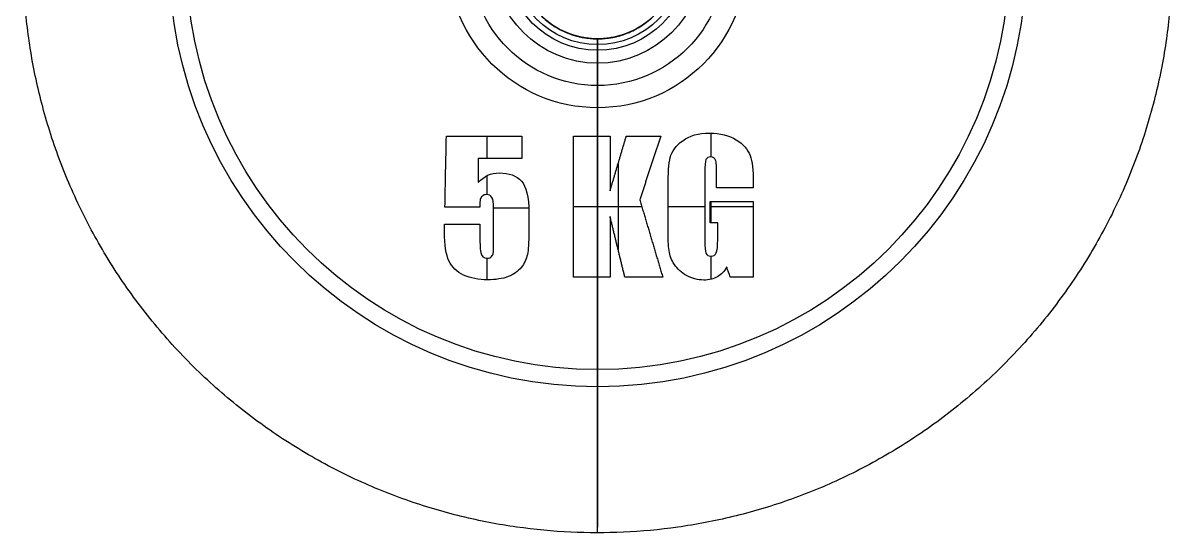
# Model space of a CAD drawing. Header units: millimetres. Extents: x 565 to 905, y -1671 to 168.
# Drawn here: x 635 to 835, y -1671 to -1582.2 of the extents above; entities that cross this region are included whole.
import ezdxf

# ---------------------------------------------------------------- set-up
doc = ezdxf.new("R2010")
doc.units = ezdxf.units.MM
doc.header["$MEASUREMENT"] = 0
doc.layers.add('V3', color=7, linetype='Continuous', true_color=0x000000)
doc.layers.add('V3 - steel', color=7, linetype='Continuous', true_color=0x191919)

msp = doc.modelspace()

# ---------------------------------------------------------------- linework, layer by layer
at = {"layer": 'V3'}
for points, weights, knots in [([(835, -1571), (835, -1671), (735, -1671), (635, -1671), (635, -1571), (635, -1516.23), (681.15, -1486.73)], [1, 0.707106781187, 1, 0.707106781187, 1, 0.815079550896, 0.863661076576], [0, 0, 0, 157.079633, 157.079633, 314.159265, 314.159265, 413.332733, 413.332733, 413.332733]), ([(835, -1571, -15), (835, -1671, -15), (735, -1671, -15), (635, -1671, -15), (635, -1571, -15), (635, -1516.23, -15), (681.15, -1486.73, -15)], [1, 0.707106781187, 1, 0.707106781187, 1, 0.815079550896, 0.863661076576], [0, 0, 0, 157.079633, 157.079633, 314.159265, 314.159265, 413.332733, 413.332733, 413.332733]), ([(835, -1571, -7.5), (835, -1671, -7.5), (735, -1671, -7.5), (635, -1671, -7.5), (635, -1571, -7.5), (635, -1516.23, -7.5), (681.15, -1486.73, -7.5)], [1, 0.707106781187, 1, 0.707106781187, 1, 0.815079550896, 0.863661076576], [0, 0, 0, 157.079633, 157.079633, 314.159265, 314.159265, 413.332733, 413.332733, 413.332733]), ([(749, -1571, 65), (749, -1585, 65), (735, -1585, 65), (721, -1585, 65), (721, -1571, 65), (721, -1557, 65), (735, -1557, 65), (749, -1557, 65), (749, -1571, 65)], [1, 0.707106781187, 1, 0.707106781187, 1, 0.707106781187, 1, 0.707106781187, 1], [0, 0, 0, 21.991149, 21.991149, 43.982297, 43.982297, 65.973446, 65.973446, 87.964594, 87.964594, 87.964594]), ([(749, -1571, -15), (749, -1585, -15), (735, -1585, -15), (721, -1585, -15), (721, -1571, -15), (721, -1557, -15), (735, -1557, -15), (749, -1557, -15), (749, -1571, -15)], [1, 0.707106781187, 1, 0.707106781187, 1, 0.707106781187, 1, 0.707106781187, 1], [0, 0, 0, 21.991149, 21.991149, 43.982297, 43.982297, 65.973446, 65.973446, 87.964594, 87.964594, 87.964594]), ([(743.46, -1582.16, -15), (739.71, -1585, -15), (735, -1585, -15), (730.29, -1585, -15), (726.54, -1582.16, -15)], [0.85756692044, 0.877797314323, 1, 0.877797314323, 0.85756692044], [12.815868, 12.815868, 12.815868, 21.991149, 21.991149, 31.166429, 31.166429, 31.166429]), ([(726.54, -1582.16), (730.29, -1585), (735, -1585), (739.71, -1585), (743.46, -1582.16)], [0.85756692044, 0.877797314323, 1, 0.877797314323, 0.85756692044], [-31.166429, -31.166429, -31.166429, -21.991149, -21.991149, -12.815868, -12.815868, -12.815868])]:
    msp.add_rational_spline(points, weights, degree=2, knots=knots, dxfattribs=at)
for points in [[(735, -1585), (735, -1585, -7.5), (735, -1585, -15)], [(735, -1671, -15), (735, -1628, -15), (735, -1585, -15)], [(735, -1671), (735, -1628), (735, -1585)], [(735, -1671), (735, -1671, -7.5), (735, -1671, -15)]]:
    msp.add_open_spline(points, degree=2, dxfattribs=at)
at = {"layer": 'V3 - steel'}
for p, q in [((735, -1587, 57), (735, -1585, 55)), ((735, -1585, 55), (735, -1585, 31)), ((735, -1585, 31), (735, -1587, 29)), ((735, -1587, 29), (735, -1585, 27)), ((735, -1585, 27), (735, -1585, 3)), ((735, -1585, 3), (735, -1587, 1)), ((735, -1587, 29), (735, -1589.25, 29)), ((735, -1589.25, 57), (735, -1587, 57)), ((735, -1587, 1), (735, -1589.25, 1)), ((735, -1589.25, 29), (735, -1587, 29)), ((708.68, -1601.93, 55.01), (708.68, -1601.93, 51)), ((708.68, -1601.93, 27.01), (708.68, -1601.93, 23)), ((715.26, -1601.93, 51), (715.26, -1601.93, 55.01)), ((715.26, -1601.93, 23), (715.26, -1601.93, 27.01)), ((715.7, -1601.93, 55.01), (715.7, -1605.86, 55.01)), ((715.7, -1601.93, 27.01), (715.7, -1605.86, 27.01)), ((721.83, -1601.93, 51), (721.83, -1601.93, 55.01)), ((721.83, -1601.93, 23), (721.83, -1601.93, 27.01)), ((730.78, -1601.93, 55.01), (730.78, -1601.93, 51)), ((730.78, -1601.93, 27.01), (730.78, -1601.93, 23)), ((733.97, -1601.93, 51), (733.97, -1601.93, 55.01)), ((733.97, -1601.93, 23), (733.97, -1601.93, 27.01)), ((737.17, -1601.93, 55.01), (737.17, -1601.93, 51)), ((737.17, -1601.93, 27.01), (737.17, -1601.93, 23)), ((740, -1601.93, 55.01), (740, -1601.93, 51)), ((740, -1601.93, 27.01), (740, -1601.93, 23)), ((743, -1601.93, 51), (743, -1601.93, 55.01)), ((743, -1601.93, 23), (743, -1601.93, 27.01)), ((745.99, -1601.93, 51), (745.99, -1601.93, 55.01)), ((745.99, -1601.93, 23), (745.99, -1601.93, 27.01)), ((754.47, -1601.41, 51), (754.47, -1601.41, 55.01)), ((754.47, -1601.41, 23), (754.47, -1601.41, 27.01)), ((754.69, -1601.41, 55.01), (754.69, -1605.57, 55.01)), ((754.69, -1601.41, 27.01), (754.69, -1605.57, 27.01)), ((721.83, -1603.89, 51), (721.83, -1603.89, 55.01)), ((721.83, -1603.89, 23), (721.83, -1603.89, 27.01)), ((749.82, -1602.74, 51), (749.82, -1602.74, 55.01)), ((749.82, -1602.74, 23), (749.82, -1602.74, 27.01)), ((759.13, -1602.56, 51), (759.13, -1602.56, 55.01)), ((759.13, -1602.56, 23), (759.13, -1602.56, 27.01)), ((714.23, -1605.86, 55.01), (714.23, -1605.86, 51)), ((714.23, -1605.86, 27.01), (714.23, -1605.86, 23)), ((718.03, -1605.86, 51), (718.03, -1605.86, 55.01)), ((718.03, -1605.86, 23), (718.03, -1605.86, 27.01)), ((721.83, -1605.86, 55.01), (721.83, -1605.86, 51)), ((721.83, -1605.86, 27.01), (721.83, -1605.86, 23)), ((747.65, -1605.66, 51), (747.65, -1605.66, 55.01)), ((747.65, -1605.66, 23), (747.65, -1605.66, 27.01)), ((753.87, -1606.02, 51), (753.87, -1606.02, 55.01)), ((753.87, -1606.02, 23), (753.87, -1606.02, 27.01)), ((754.67, -1605.57, 51), (754.67, -1605.57, 55.01)), ((754.67, -1605.57, 23), (754.67, -1605.57, 27.01)), ((755.53, -1606.1, 51), (755.53, -1606.1, 55.01)), ((755.53, -1606.1, 23), (755.53, -1606.1, 27.01)), ((761.54, -1605.3, 51), (761.54, -1605.3, 55.01)), ((761.54, -1605.3, 23), (761.54, -1605.3, 27.01)), ((708.55, -1608.12, 51), (708.55, -1608.12, 55.01)), ((708.55, -1608.12, 23), (708.55, -1608.12, 27.01)), ((714.23, -1607.94, 51), (714.23, -1607.94, 55.01)), ((714.23, -1607.94, 23), (714.23, -1607.94, 27.01)), ((737.17, -1606.7, 51), (737.17, -1606.7, 55.01)), ((737.17, -1606.7, 23), (737.17, -1606.7, 27.01)), ((738.56, -1606.77, 55.01), (738.56, -1621.65, 55.01)), ((738.56, -1606.77, 27.01), (738.56, -1621.65, 27.01)), ((738.58, -1606.7, 51), (738.58, -1606.7, 55.01)), ((738.58, -1606.7, 23), (738.58, -1606.7, 27.01)), ((744.17, -1607.47, 51), (744.17, -1607.47, 55.01)), ((744.17, -1607.47, 23), (744.17, -1607.47, 27.01)), ((714.23, -1610.03, 55.01), (714.23, -1610.03, 51)), ((714.23, -1610.03, 27.01), (714.23, -1610.03, 23)), ((715.7, -1608.84, 55.01), (715.7, -1612.12, 55.01)), ((715.7, -1608.84, 27.01), (715.7, -1612.12, 27.01)), ((717.9, -1608.34, 51), (717.9, -1608.34, 55.01)), ((717.9, -1608.34, 23), (717.9, -1608.34, 27.01)), ((721.73, -1609.76, 51), (721.73, -1609.76, 55.01)), ((721.73, -1609.76, 23), (721.73, -1609.76, 27.01)), ((753.65, -1608.36, 51), (753.65, -1608.36, 55.01)), ((753.65, -1608.36, 23), (753.65, -1608.36, 27.01)), ((755.72, -1608.74, 51), (755.72, -1608.74, 55.01)), ((755.72, -1608.74, 23), (755.72, -1608.74, 27.01)), ((762.1, -1609.91, 51), (762.1, -1609.91, 55.01)), ((762.1, -1609.91, 23), (762.1, -1609.91, 27.01)), ((715.66, -1612.12, 51), (715.66, -1612.12, 55.01)), ((715.66, -1612.12, 23), (715.66, -1612.12, 27.01)), ((737.17, -1611.47, 55.01), (737.17, -1611.47, 51)), ((737.17, -1611.47, 27.01), (737.17, -1611.47, 23)), ((747.27, -1610.77, 51), (747.27, -1610.77, 55.01)), ((747.27, -1610.77, 23), (747.27, -1610.77, 27.01)), ((755.72, -1610.97, 55.01), (755.72, -1610.97, 51)), ((755.72, -1610.97, 27.01), (755.72, -1610.97, 23)), ((758.91, -1610.97, 51), (758.91, -1610.97, 55.01)), ((758.91, -1610.97, 23), (758.91, -1610.97, 27.01)), ((762.1, -1610.97, 51), (762.1, -1610.97, 55.01)), ((762.1, -1610.97, 23), (762.1, -1610.97, 27.01)), ((714.57, -1612.93, 51), (714.57, -1612.93, 55.01)), ((714.57, -1612.93, 23), (714.57, -1612.93, 27.01)), ((714.94, -1612.38, 51), (714.94, -1612.38, 55.01)), ((714.94, -1612.38, 23), (714.94, -1612.38, 27.01)), ((716.61, -1612.62, 51), (716.61, -1612.62, 55.01)), ((716.61, -1612.62, 23), (716.61, -1612.62, 27.01)), ((730.78, -1614.21, 55.01), (742.69, -1614.21, 55.01)), ((730.78, -1614.21, 51), (730.78, -1614.21, 55.01)), ((730.78, -1614.21, 27.01), (742.69, -1614.21, 27.01)), ((730.78, -1614.21, 23), (730.78, -1614.21, 27.01)), ((742.34, -1613.01, 55.01), (742.34, -1613.01, 51)), ((742.34, -1613.01, 27.01), (742.34, -1613.01, 23)), ((747.27, -1614.21, 55.01), (753.65, -1614.21, 55.01)), ((747.27, -1614.21, 27.01), (753.65, -1614.21, 27.01)), ((754.62, -1613.3, 55.01), (754.62, -1613.3, 51)), ((754.62, -1613.3, 27.01), (754.62, -1613.3, 23)), ((754.62, -1614.21, 55.01), (762.1, -1614.21, 55.01)), ((754.62, -1614.21, 27.01), (762.1, -1614.21, 27.01)), ((754.69, -1613.3, 55.01), (754.69, -1617.03, 55.01)), ((754.69, -1613.3, 27.01), (754.69, -1617.03, 27.01)), ((758.36, -1613.3, 51), (758.36, -1613.3, 55.01)), ((758.36, -1613.3, 23), (758.36, -1613.3, 27.01)), ((762.1, -1613.3, 55.01), (762.1, -1613.3, 51)), ((762.1, -1613.3, 27.01), (762.1, -1613.3, 23)), ((708.42, -1614.3, 55.01), (708.42, -1614.3, 51)), ((708.42, -1614.3, 27.01), (708.42, -1614.3, 23)), ((711.46, -1614.3, 51), (711.46, -1614.3, 55.01)), ((711.46, -1614.3, 23), (711.46, -1614.3, 27.01)), ((714.49, -1614.3, 55.01), (714.49, -1614.3, 51)), ((714.49, -1614.3, 27.01), (714.49, -1614.3, 23)), ((716.9, -1614.44, 55.01), (723.02, -1614.44, 55.01)), ((716.9, -1614.44, 27.01), (723.02, -1614.44, 27.01)), ((716.9, -1614.5, 51), (716.9, -1614.5, 55.01)), ((716.9, -1614.5, 23), (716.9, -1614.5, 27.01)), ((723.03, -1615.21, 51), (723.03, -1615.21, 55.01)), ((723.03, -1615.21, 23), (723.03, -1615.21, 27.01)), ((737.17, -1615.96, 55.01), (737.17, -1615.96, 51)), ((737.17, -1615.96, 27.01), (737.17, -1615.96, 23)), ((754.62, -1615.17, 51), (754.62, -1615.17, 55.01)), ((754.62, -1615.17, 23), (754.62, -1615.17, 27.01)), ((708.36, -1617.26, 55.01), (708.36, -1617.26, 51)), ((708.36, -1617.26, 27.01), (708.36, -1617.26, 23)), ((711.43, -1617.26, 51), (711.43, -1617.26, 55.01)), ((711.43, -1617.26, 23), (711.43, -1617.26, 27.01)), ((714.49, -1617.26, 55.01), (714.49, -1617.26, 51)), ((714.49, -1617.26, 27.01), (714.49, -1617.26, 23)), ((747.27, -1618.07, 51), (747.27, -1618.07, 55.01)), ((747.27, -1618.07, 23), (747.27, -1618.07, 27.01)), ((754.62, -1617.03, 55.01), (754.62, -1617.03, 51)), ((754.62, -1617.03, 27.01), (754.62, -1617.03, 23)), ((755.27, -1617.03, 51), (755.27, -1617.03, 55.01)), ((755.27, -1617.03, 23), (755.27, -1617.03, 27.01)), ((755.91, -1617.03, 55.01), (755.91, -1617.03, 51)), ((755.91, -1617.03, 27.01), (755.91, -1617.03, 23)), ((708.36, -1618.6, 51), (708.36, -1618.6, 55.01)), ((708.36, -1618.6, 23), (708.36, -1618.6, 27.01)), ((714.49, -1618.79, 51), (714.49, -1618.79, 55.01)), ((714.49, -1618.79, 23), (714.49, -1618.79, 27.01)), ((716.9, -1619.37, 51), (716.9, -1619.37, 55.01)), ((716.9, -1619.37, 23), (716.9, -1619.37, 27.01)), ((723.03, -1618.72, 51), (723.03, -1618.72, 55.01)), ((723.03, -1618.72, 23), (723.03, -1618.72, 27.01)), ((744.34, -1619.75, 51), (744.34, -1619.75, 55.01)), ((744.34, -1619.75, 23), (744.34, -1619.75, 27.01)), ((753.65, -1620.14, 51), (753.65, -1620.14, 55.01)), ((753.65, -1620.14, 23), (753.65, -1620.14, 27.01)), ((755.91, -1619.95, 51), (755.91, -1619.95, 55.01)), ((755.91, -1619.95, 23), (755.91, -1619.95, 27.01)), ((762.1, -1619.89, 51), (762.1, -1619.89, 55.01)), ((762.1, -1619.89, 23), (762.1, -1619.89, 27.01)), ((714.66, -1622.18, 51), (714.66, -1622.18, 55.01)), ((714.66, -1622.18, 23), (714.66, -1622.18, 27.01)), ((737.17, -1621.22, 51), (737.17, -1621.22, 55.01)), ((737.17, -1621.22, 23), (737.17, -1621.22, 27.01)), ((738.46, -1621.22, 51), (738.46, -1621.22, 55.01)), ((738.46, -1621.22, 23), (738.46, -1621.22, 27.01)), ((747.45, -1621.87, 51), (747.45, -1621.87, 55.01)), ((747.45, -1621.87, 23), (747.45, -1621.87, 27.01)), ((755.66, -1622.25, 51), (755.66, -1622.25, 55.01)), ((755.66, -1622.25, 23), (755.66, -1622.25, 27.01)), ((709.12, -1623.66, 51), (709.12, -1623.66, 55.01)), ((709.12, -1623.66, 23), (709.12, -1623.66, 27.01)), ((715.7, -1623.17, 55.01), (715.7, -1626.95, 55.01)), ((715.7, -1623.17, 27.01), (715.7, -1626.95, 27.01)), ((715.81, -1623.18, 51), (715.81, -1623.18, 55.01)), ((715.81, -1623.18, 23), (715.81, -1623.18, 27.01)), ((716.55, -1622.89, 51), (716.55, -1622.89, 55.01)), ((716.55, -1622.89, 23), (716.55, -1622.89, 27.01)), ((716.85, -1622.27, 51), (716.85, -1622.27, 55.01)), ((716.85, -1622.27, 23), (716.85, -1622.27, 27.01)), ((722.78, -1622.55, 51), (722.78, -1622.55, 55.01)), ((722.78, -1622.55, 23), (722.78, -1622.55, 27.01)), ((753.87, -1622.32, 51), (753.87, -1622.32, 55.01)), ((753.87, -1622.32, 23), (753.87, -1622.32, 27.01)), ((754.69, -1622.84, 55.01), (754.69, -1626.88, 55.01)), ((754.69, -1622.84, 27.01), (754.69, -1626.88, 27.01)), ((754.72, -1622.84, 51), (754.72, -1622.84, 55.01)), ((754.72, -1622.84, 23), (754.72, -1622.84, 27.01)), ((711.68, -1626.13, 51), (711.68, -1626.13, 55.01)), ((711.68, -1626.13, 23), (711.68, -1626.13, 27.01)), ((721.71, -1624.81, 51), (721.71, -1624.81, 55.01)), ((721.71, -1624.81, 23), (721.71, -1624.81, 27.01)), ((748.36, -1624.28, 51), (748.36, -1624.28, 55.01)), ((748.36, -1624.28, 23), (748.36, -1624.28, 27.01)), ((750.49, -1626.22, 51), (750.49, -1626.22, 55.01)), ((750.49, -1626.22, 23), (750.49, -1626.22, 27.01)), ((757.49, -1624.72, 55.01), (757.49, -1624.72, 51)), ((757.49, -1624.72, 27.01), (757.49, -1624.72, 23)), ((757.79, -1625.6, 51), (757.79, -1625.6, 55.01)), ((757.79, -1625.6, 23), (757.79, -1625.6, 27.01)), ((715.86, -1626.95, 51), (715.86, -1626.95, 55.01)), ((715.86, -1626.95, 23), (715.86, -1626.95, 27.01)), ((719.43, -1626.4, 51), (719.43, -1626.4, 55.01)), ((719.43, -1626.4, 23), (719.43, -1626.4, 27.01)), ((730.78, -1626.48, 55.01), (730.78, -1626.48, 51)), ((730.78, -1626.48, 27.01), (730.78, -1626.48, 23)), ((733.97, -1626.48, 51), (733.97, -1626.48, 55.01)), ((733.97, -1626.48, 23), (733.97, -1626.48, 27.01)), ((737.17, -1626.48, 55.01), (737.17, -1626.48, 51)), ((737.17, -1626.48, 27.01), (737.17, -1626.48, 23)), ((739.74, -1626.48, 55.01), (739.74, -1626.48, 51)), ((739.74, -1626.48, 27.01), (739.74, -1626.48, 23)), ((743.04, -1626.48, 51), (743.04, -1626.48, 55.01)), ((743.04, -1626.48, 23), (743.04, -1626.48, 27.01)), ((746.34, -1626.48, 55.01), (746.34, -1626.48, 51)), ((746.34, -1626.48, 27.01), (746.34, -1626.48, 23)), ((753.5, -1627, 51), (753.5, -1627, 55.01)), ((753.5, -1627, 23), (753.5, -1627, 27.01)), ((755.85, -1626.43, 51), (755.85, -1626.43, 55.01)), ((755.85, -1626.43, 23), (755.85, -1626.43, 27.01)), ((758.08, -1626.48, 55.01), (758.08, -1626.48, 51)), ((758.08, -1626.48, 27.01), (758.08, -1626.48, 23)), ((760.09, -1626.48, 51), (760.09, -1626.48, 55.01)), ((760.09, -1626.48, 23), (760.09, -1626.48, 27.01)), ((762.1, -1626.48, 55.01), (762.1, -1626.48, 51)), ((762.1, -1626.48, 27.01), (762.1, -1626.48, 23))]:
    msp.add_line(p, q, dxfattribs=at)
for centre, radius in [((735, -1571, 33.67), 74.57), ((735, -1571, 52.33), 74.57), ((735, -1571, 5.67), 74.57), ((735, -1571, 24.33), 74.57), ((735, -1571, 35), 71.58), ((735, -1571, 51), 71.58), ((735, -1571, 7), 71.58), ((735, -1571, 23), 71.58), ((735, -1571, 35), 26), ((735, -1571, 51), 26), ((735, -1571, 7), 26), ((735, -1571, 23), 26), ((735, -1571, 32), 22.13), ((735, -1571, 54), 22.13), ((735, -1571, 4), 22.13), ((735, -1571, 26), 22.13), ((735, -1571, 29), 18.25), ((735, -1571, 57), 18.25), ((735, -1571, 1), 18.25), ((735, -1571, 29), 18.25), ((735, -1571, 57), 16), ((735, -1571, 29), 16), ((735, -1571, 29), 16), ((735, -1571, 1), 16), ((735, -1571, 56), 15), ((735, -1571, 30), 15), ((735, -1571, 28), 15), ((735, -1571, 2), 15), ((735, -1571, 55), 14), ((735, -1571, 31), 14), ((735, -1571, 43), 14), ((735, -1571, 27), 14), ((735, -1571, 3), 14), ((735, -1571, 15), 14)]:
    msp.add_circle(centre, radius, dxfattribs=at)
at = {"layer": 'V3 - steel', "extrusion": (1, 0, 0)}
for centre, radius, start, end in [((-1589.25, 33, 735), 4, 194.4775, 270), ((-1589.25, 53, 735), 4, 90, 165.5225), ((-1589.25, 5, 735), 4, 194.4775, 270), ((-1589.25, 25, 735), 4, 90, 165.5225), ((-1597, 31, 735), 4, 14.4775, 90), ((-1597, 55, 735), 4, 270, 345.5225), ((-1597, 3, 735), 4, 14.4775, 90), ((-1597, 27, 735), 4, 270, 345.5225), ((-1642.58, 31, 735), 4, 90, 138.1897), ((-1642.58, 55, 735), 4, 221.8103, 270), ((-1642.58, 3, 735), 4, 90, 138.1897), ((-1642.58, 27, 735), 4, 221.8103, 270), ((-1656, 43, 735), 14, 41.8103, 318.1897), ((-1656, 15, 735), 14, 41.8103, 318.1897)]:
    msp.add_arc(centre, radius, start, end, dxfattribs=at)
at = {"layer": 'V3 - steel'}
for points, degree in [([(735, -1597, 35), (735, -1619.79, 35), (735, -1642.58, 35)], 2), ([(735, -1601.93, 51), (735, -1599.46, 51), (735, -1597, 51)], 2), ([(735, -1597, 7), (735, -1619.79, 7), (735, -1642.58, 7)], 2), ([(735, -1601.93, 23), (735, -1599.46, 23), (735, -1597, 23)], 2), ([(708.42, -1614.3, 55.01), (708.51, -1610.18, 55.01), (708.59, -1606.05, 55.01), (708.68, -1601.93, 55.01)], 3), ([(708.42, -1614.3, 51), (708.51, -1610.18, 51), (708.59, -1606.05, 51), (708.68, -1601.93, 51)], 3), ([(708.42, -1614.3, 27.01), (708.51, -1610.18, 27.01), (708.59, -1606.05, 27.01), (708.68, -1601.93, 27.01)], 3), ([(708.42, -1614.3, 23), (708.51, -1610.18, 23), (708.59, -1606.05, 23), (708.68, -1601.93, 23)], 3), ([(708.68, -1601.93, 55.01), (713.06, -1601.93, 55.01), (717.45, -1601.93, 55.01), (721.83, -1601.93, 55.01)], 3), ([(708.68, -1601.93, 51), (713.06, -1601.93, 51), (717.45, -1601.93, 51), (721.83, -1601.93, 51)], 3), ([(708.68, -1601.93, 27.01), (713.06, -1601.93, 27.01), (717.45, -1601.93, 27.01), (721.83, -1601.93, 27.01)], 3), ([(708.68, -1601.93, 23), (713.06, -1601.93, 23), (717.45, -1601.93, 23), (721.83, -1601.93, 23)], 3), ([(721.83, -1601.93, 55.01), (721.83, -1603.24, 55.01), (721.83, -1604.55, 55.01), (721.83, -1605.86, 55.01)], 3), ([(721.83, -1601.93, 51), (721.83, -1603.24, 51), (721.83, -1604.55, 51), (721.83, -1605.86, 51)], 3), ([(721.83, -1601.93, 27.01), (721.83, -1603.24, 27.01), (721.83, -1604.55, 27.01), (721.83, -1605.86, 27.01)], 3), ([(721.83, -1601.93, 23), (721.83, -1603.24, 23), (721.83, -1604.55, 23), (721.83, -1605.86, 23)], 3), ([(730.78, -1626.48, 55.01), (730.78, -1614.21, 55.01), (730.78, -1601.93, 55.01)], 2), ([(730.78, -1601.93, 55.01), (733.97, -1601.93, 55.01), (737.17, -1601.93, 55.01)], 2), ([(730.78, -1626.48, 51), (730.78, -1614.21, 51), (730.78, -1601.93, 51)], 2), ([(730.78, -1601.93, 51), (733.97, -1601.93, 51), (737.17, -1601.93, 51)], 2), ([(730.78, -1626.48, 27.01), (730.78, -1614.21, 27.01), (730.78, -1601.93, 27.01)], 2), ([(730.78, -1601.93, 27.01), (733.97, -1601.93, 27.01), (737.17, -1601.93, 27.01)], 2), ([(730.78, -1626.48, 23), (730.78, -1614.21, 23), (730.78, -1601.93, 23)], 2), ([(730.78, -1601.93, 23), (733.97, -1601.93, 23), (737.17, -1601.93, 23)], 2), ([(737.17, -1601.93, 55.01), (737.17, -1606.7, 55.01), (737.17, -1611.47, 55.01)], 2), ([(737.17, -1611.47, 55.01), (738.58, -1606.7, 55.01), (740, -1601.93, 55.01)], 2), ([(737.17, -1601.93, 51), (737.17, -1606.7, 51), (737.17, -1611.47, 51)], 2), ([(737.17, -1611.47, 51), (738.58, -1606.7, 51), (740, -1601.93, 51)], 2), ([(737.17, -1601.93, 27.01), (737.17, -1606.7, 27.01), (737.17, -1611.47, 27.01)], 2), ([(737.17, -1611.47, 27.01), (738.58, -1606.7, 27.01), (740, -1601.93, 27.01)], 2), ([(737.17, -1601.93, 23), (737.17, -1606.7, 23), (737.17, -1611.47, 23)], 2), ([(737.17, -1611.47, 23), (738.58, -1606.7, 23), (740, -1601.93, 23)], 2), ([(740, -1601.93, 55.01), (743, -1601.93, 55.01), (745.99, -1601.93, 55.01)], 2), ([(740, -1601.93, 51), (743, -1601.93, 51), (745.99, -1601.93, 51)], 2), ([(740, -1601.93, 27.01), (743, -1601.93, 27.01), (745.99, -1601.93, 27.01)], 2), ([(740, -1601.93, 23), (743, -1601.93, 23), (745.99, -1601.93, 23)], 2), ([(745.99, -1601.93, 55.01), (744.17, -1607.47, 55.01), (742.34, -1613.01, 55.01)], 2), ([(745.99, -1601.93, 51), (744.17, -1607.47, 51), (742.34, -1613.01, 51)], 2), ([(745.99, -1601.93, 27.01), (744.17, -1607.47, 27.01), (742.34, -1613.01, 27.01)], 2), ([(745.99, -1601.93, 23), (744.17, -1607.47, 23), (742.34, -1613.01, 23)], 2), ([(721.83, -1605.86, 55.01), (719.3, -1605.86, 55.01), (716.77, -1605.86, 55.01), (714.23, -1605.86, 55.01)], 3), ([(714.23, -1605.86, 55.01), (714.23, -1607.25, 55.01), (714.23, -1608.64, 55.01), (714.23, -1610.03, 55.01)], 3), ([(721.83, -1605.86, 51), (719.3, -1605.86, 51), (716.77, -1605.86, 51), (714.23, -1605.86, 51)], 3), ([(714.23, -1605.86, 51), (714.23, -1607.25, 51), (714.23, -1608.64, 51), (714.23, -1610.03, 51)], 3), ([(721.83, -1605.86, 27.01), (719.3, -1605.86, 27.01), (716.77, -1605.86, 27.01), (714.23, -1605.86, 27.01)], 3), ([(714.23, -1605.86, 27.01), (714.23, -1607.25, 27.01), (714.23, -1608.64, 27.01), (714.23, -1610.03, 27.01)], 3), ([(721.83, -1605.86, 23), (719.3, -1605.86, 23), (716.77, -1605.86, 23), (714.23, -1605.86, 23)], 3), ([(714.23, -1605.86, 23), (714.23, -1607.25, 23), (714.23, -1608.64, 23), (714.23, -1610.03, 23)], 3), ([(762.1, -1610.97, 55.01), (759.97, -1610.97, 55.01), (757.85, -1610.97, 55.01), (755.72, -1610.97, 55.01)], 3), ([(762.1, -1610.97, 51), (759.97, -1610.97, 51), (757.85, -1610.97, 51), (755.72, -1610.97, 51)], 3), ([(762.1, -1610.97, 27.01), (759.97, -1610.97, 27.01), (757.85, -1610.97, 27.01), (755.72, -1610.97, 27.01)], 3), ([(762.1, -1610.97, 23), (759.97, -1610.97, 23), (757.85, -1610.97, 23), (755.72, -1610.97, 23)], 3), ([(742.34, -1613.01, 55.01), (744.34, -1619.75, 55.01), (746.34, -1626.48, 55.01)], 2), ([(742.34, -1613.01, 51), (744.34, -1619.75, 51), (746.34, -1626.48, 51)], 2), ([(742.34, -1613.01, 27.01), (744.34, -1619.75, 27.01), (746.34, -1626.48, 27.01)], 2), ([(742.34, -1613.01, 23), (744.34, -1619.75, 23), (746.34, -1626.48, 23)], 2), ([(754.62, -1617.03, 55.01), (754.62, -1615.79, 55.01), (754.62, -1614.55, 55.01), (754.62, -1613.3, 55.01)], 3), ([(754.62, -1613.3, 55.01), (757.12, -1613.3, 55.01), (759.61, -1613.3, 55.01), (762.1, -1613.3, 55.01)], 3), ([(754.62, -1617.03, 51), (754.62, -1615.79, 51), (754.62, -1614.55, 51), (754.62, -1613.3, 51)], 3), ([(754.62, -1613.3, 51), (757.12, -1613.3, 51), (759.61, -1613.3, 51), (762.1, -1613.3, 51)], 3), ([(754.62, -1617.03, 27.01), (754.62, -1615.79, 27.01), (754.62, -1614.55, 27.01), (754.62, -1613.3, 27.01)], 3), ([(754.62, -1613.3, 27.01), (757.12, -1613.3, 27.01), (759.61, -1613.3, 27.01), (762.1, -1613.3, 27.01)], 3), ([(754.62, -1617.03, 23), (754.62, -1615.79, 23), (754.62, -1614.55, 23), (754.62, -1613.3, 23)], 3), ([(754.62, -1613.3, 23), (757.12, -1613.3, 23), (759.61, -1613.3, 23), (762.1, -1613.3, 23)], 3), ([(762.1, -1613.3, 55.01), (762.1, -1617.7, 55.01), (762.1, -1622.09, 55.01), (762.1, -1626.48, 55.01)], 3), ([(762.1, -1613.3, 51), (762.1, -1617.7, 51), (762.1, -1622.09, 51), (762.1, -1626.48, 51)], 3), ([(762.1, -1613.3, 27.01), (762.1, -1617.7, 27.01), (762.1, -1622.09, 27.01), (762.1, -1626.48, 27.01)], 3), ([(762.1, -1613.3, 23), (762.1, -1617.7, 23), (762.1, -1622.09, 23), (762.1, -1626.48, 23)], 3), ([(714.49, -1614.3, 55.01), (712.47, -1614.3, 55.01), (710.45, -1614.3, 55.01), (708.42, -1614.3, 55.01)], 3), ([(714.49, -1614.3, 51), (712.47, -1614.3, 51), (710.45, -1614.3, 51), (708.42, -1614.3, 51)], 3), ([(714.49, -1614.3, 27.01), (712.47, -1614.3, 27.01), (710.45, -1614.3, 27.01), (708.42, -1614.3, 27.01)], 3), ([(714.49, -1614.3, 23), (712.47, -1614.3, 23), (710.45, -1614.3, 23), (708.42, -1614.3, 23)], 3), ([(739.74, -1626.48, 55.01), (738.46, -1621.22, 55.01), (737.17, -1615.96, 55.01)], 2), ([(737.17, -1615.96, 55.01), (737.17, -1621.22, 55.01), (737.17, -1626.48, 55.01)], 2), ([(739.74, -1626.48, 51), (738.46, -1621.22, 51), (737.17, -1615.96, 51)], 2), ([(737.17, -1615.96, 51), (737.17, -1621.22, 51), (737.17, -1626.48, 51)], 2), ([(739.74, -1626.48, 27.01), (738.46, -1621.22, 27.01), (737.17, -1615.96, 27.01)], 2), ([(737.17, -1615.96, 27.01), (737.17, -1621.22, 27.01), (737.17, -1626.48, 27.01)], 2), ([(739.74, -1626.48, 23), (738.46, -1621.22, 23), (737.17, -1615.96, 23)], 2), ([(737.17, -1615.96, 23), (737.17, -1621.22, 23), (737.17, -1626.48, 23)], 2), ([(708.36, -1617.26, 55.01), (710.4, -1617.26, 55.01), (712.45, -1617.26, 55.01), (714.49, -1617.26, 55.01)], 3), ([(708.36, -1617.26, 51), (710.4, -1617.26, 51), (712.45, -1617.26, 51), (714.49, -1617.26, 51)], 3), ([(708.36, -1617.26, 27.01), (710.4, -1617.26, 27.01), (712.45, -1617.26, 27.01), (714.49, -1617.26, 27.01)], 3), ([(708.36, -1617.26, 23), (710.4, -1617.26, 23), (712.45, -1617.26, 23), (714.49, -1617.26, 23)], 3), ([(755.91, -1617.03, 55.01), (755.48, -1617.03, 55.01), (755.05, -1617.03, 55.01), (754.62, -1617.03, 55.01)], 3), ([(755.91, -1617.03, 51), (755.48, -1617.03, 51), (755.05, -1617.03, 51), (754.62, -1617.03, 51)], 3), ([(755.91, -1617.03, 27.01), (755.48, -1617.03, 27.01), (755.05, -1617.03, 27.01), (754.62, -1617.03, 27.01)], 3), ([(755.91, -1617.03, 23), (755.48, -1617.03, 23), (755.05, -1617.03, 23), (754.62, -1617.03, 23)], 3), ([(758.08, -1626.48, 55.01), (757.89, -1625.9, 55.01), (757.69, -1625.31, 55.01), (757.49, -1624.72, 55.01)], 3), ([(758.08, -1626.48, 51), (757.89, -1625.9, 51), (757.69, -1625.31, 51), (757.49, -1624.72, 51)], 3), ([(758.08, -1626.48, 27.01), (757.89, -1625.9, 27.01), (757.69, -1625.31, 27.01), (757.49, -1624.72, 27.01)], 3), ([(758.08, -1626.48, 23), (757.89, -1625.9, 23), (757.69, -1625.31, 23), (757.49, -1624.72, 23)], 3), ([(737.17, -1626.48, 55.01), (733.97, -1626.48, 55.01), (730.78, -1626.48, 55.01)], 2), ([(737.17, -1626.48, 51), (733.97, -1626.48, 51), (730.78, -1626.48, 51)], 2), ([(737.17, -1626.48, 27.01), (733.97, -1626.48, 27.01), (730.78, -1626.48, 27.01)], 2), ([(737.17, -1626.48, 23), (733.97, -1626.48, 23), (730.78, -1626.48, 23)], 2), ([(735, -1642.58, 51), (735, -1634.53, 51), (735, -1626.48, 51)], 2), ([(735, -1642.58, 23), (735, -1634.53, 23), (735, -1626.48, 23)], 2), ([(746.34, -1626.48, 55.01), (743.04, -1626.48, 55.01), (739.74, -1626.48, 55.01)], 2), ([(746.34, -1626.48, 51), (743.04, -1626.48, 51), (739.74, -1626.48, 51)], 2), ([(746.34, -1626.48, 27.01), (743.04, -1626.48, 27.01), (739.74, -1626.48, 27.01)], 2), ([(746.34, -1626.48, 23), (743.04, -1626.48, 23), (739.74, -1626.48, 23)], 2), ([(762.1, -1626.48, 55.01), (760.76, -1626.48, 55.01), (759.42, -1626.48, 55.01), (758.08, -1626.48, 55.01)], 3), ([(762.1, -1626.48, 51), (760.76, -1626.48, 51), (759.42, -1626.48, 51), (758.08, -1626.48, 51)], 3), ([(762.1, -1626.48, 27.01), (760.76, -1626.48, 27.01), (759.42, -1626.48, 27.01), (758.08, -1626.48, 27.01)], 3), ([(762.1, -1626.48, 23), (760.76, -1626.48, 23), (759.42, -1626.48, 23), (758.08, -1626.48, 23)], 3)]:
    msp.add_open_spline(points, degree=degree, dxfattribs=at)
for points, knots in [([(757.49, -1624.72, 55.01), (757.06, -1625.48, 55.01), (756.51, -1626.05, 55.01), (755.85, -1626.43, 55.01), (755.18, -1626.81, 55.01), (754.4, -1627, 55.01), (753.5, -1627, 55.01), (752.43, -1627, 55.01), (751.43, -1626.74, 55.01), (750.49, -1626.22, 55.01), (749.56, -1625.7, 55.01), (748.85, -1625.05, 55.01), (748.36, -1624.28, 55.01), (747.87, -1623.52, 55.01), (747.57, -1622.71, 55.01), (747.45, -1621.87, 55.01), (747.33, -1621.02, 55.01), (747.27, -1619.75, 55.01), (747.27, -1618.07, 55.01), (747.27, -1615.63, 55.01), (747.27, -1613.2, 55.01), (747.27, -1610.77, 55.01), (747.27, -1608.42, 55.01), (747.39, -1606.72, 55.01), (747.65, -1605.66, 55.01), (747.9, -1604.6, 55.01), (748.63, -1603.62, 55.01), (749.82, -1602.74, 55.01), (751.02, -1601.85, 55.01), (752.57, -1601.41, 55.01), (754.47, -1601.41, 55.01), (756.34, -1601.41, 55.01), (757.9, -1601.8, 55.01), (759.13, -1602.56, 55.01), (760.36, -1603.33, 55.01), (761.17, -1604.25, 55.01), (761.54, -1605.3, 55.01), (761.92, -1606.36, 55.01), (762.1, -1607.89, 55.01), (762.1, -1609.91, 55.01), (762.1, -1610.26, 55.01), (762.1, -1610.61, 55.01), (762.1, -1610.97, 55.01)], [18, 18, 18, 18, 19, 19, 19, 20, 20, 20, 21, 21, 21, 22, 22, 22, 23, 23, 23, 24, 24, 24, 25, 25, 25, 26, 26, 26, 27, 27, 27, 28, 28, 28, 29, 29, 29, 30, 30, 30, 31, 31, 31, 32, 32, 32, 32]), ([(757.49, -1624.72, 51), (757.06, -1625.48, 51), (756.51, -1626.05, 51), (755.85, -1626.43, 51), (755.18, -1626.81, 51), (754.4, -1627, 51), (753.5, -1627, 51), (752.43, -1627, 51), (751.43, -1626.74, 51), (750.49, -1626.22, 51), (749.56, -1625.7, 51), (748.85, -1625.05, 51), (748.36, -1624.28, 51), (747.87, -1623.52, 51), (747.57, -1622.71, 51), (747.45, -1621.87, 51), (747.33, -1621.02, 51), (747.27, -1619.75, 51), (747.27, -1618.07, 51), (747.27, -1615.63, 51), (747.27, -1613.2, 51), (747.27, -1610.77, 51), (747.27, -1608.42, 51), (747.39, -1606.72, 51), (747.65, -1605.66, 51), (747.9, -1604.6, 51), (748.63, -1603.62, 51), (749.82, -1602.74, 51), (751.02, -1601.85, 51), (752.57, -1601.41, 51), (754.47, -1601.41, 51), (756.34, -1601.41, 51), (757.9, -1601.8, 51), (759.13, -1602.56, 51), (760.36, -1603.33, 51), (761.17, -1604.25, 51), (761.54, -1605.3, 51), (761.92, -1606.36, 51), (762.1, -1607.89, 51), (762.1, -1609.91, 51), (762.1, -1610.26, 51), (762.1, -1610.61, 51), (762.1, -1610.97, 51)], [18, 18, 18, 18, 19, 19, 19, 20, 20, 20, 21, 21, 21, 22, 22, 22, 23, 23, 23, 24, 24, 24, 25, 25, 25, 26, 26, 26, 27, 27, 27, 28, 28, 28, 29, 29, 29, 30, 30, 30, 31, 31, 31, 32, 32, 32, 32]), ([(757.49, -1624.72, 27.01), (757.06, -1625.48, 27.01), (756.51, -1626.05, 27.01), (755.85, -1626.43, 27.01), (755.18, -1626.81, 27.01), (754.4, -1627, 27.01), (753.5, -1627, 27.01), (752.43, -1627, 27.01), (751.43, -1626.74, 27.01), (750.49, -1626.22, 27.01), (749.56, -1625.7, 27.01), (748.85, -1625.05, 27.01), (748.36, -1624.28, 27.01), (747.87, -1623.52, 27.01), (747.57, -1622.71, 27.01), (747.45, -1621.87, 27.01), (747.33, -1621.02, 27.01), (747.27, -1619.75, 27.01), (747.27, -1618.07, 27.01), (747.27, -1615.63, 27.01), (747.27, -1613.2, 27.01), (747.27, -1610.77, 27.01), (747.27, -1608.42, 27.01), (747.39, -1606.72, 27.01), (747.65, -1605.66, 27.01), (747.9, -1604.6, 27.01), (748.63, -1603.62, 27.01), (749.82, -1602.74, 27.01), (751.02, -1601.85, 27.01), (752.57, -1601.41, 27.01), (754.47, -1601.41, 27.01), (756.34, -1601.41, 27.01), (757.9, -1601.8, 27.01), (759.13, -1602.56, 27.01), (760.36, -1603.33, 27.01), (761.17, -1604.25, 27.01), (761.54, -1605.3, 27.01), (761.92, -1606.36, 27.01), (762.1, -1607.89, 27.01), (762.1, -1609.91, 27.01), (762.1, -1610.26, 27.01), (762.1, -1610.61, 27.01), (762.1, -1610.97, 27.01)], [18, 18, 18, 18, 19, 19, 19, 20, 20, 20, 21, 21, 21, 22, 22, 22, 23, 23, 23, 24, 24, 24, 25, 25, 25, 26, 26, 26, 27, 27, 27, 28, 28, 28, 29, 29, 29, 30, 30, 30, 31, 31, 31, 32, 32, 32, 32]), ([(757.49, -1624.72, 23), (757.06, -1625.48, 23), (756.51, -1626.05, 23), (755.85, -1626.43, 23), (755.18, -1626.81, 23), (754.4, -1627, 23), (753.5, -1627, 23), (752.43, -1627, 23), (751.43, -1626.74, 23), (750.49, -1626.22, 23), (749.56, -1625.7, 23), (748.85, -1625.05, 23), (748.36, -1624.28, 23), (747.87, -1623.52, 23), (747.57, -1622.71, 23), (747.45, -1621.87, 23), (747.33, -1621.02, 23), (747.27, -1619.75, 23), (747.27, -1618.07, 23), (747.27, -1615.63, 23), (747.27, -1613.2, 23), (747.27, -1610.77, 23), (747.27, -1608.42, 23), (747.39, -1606.72, 23), (747.65, -1605.66, 23), (747.9, -1604.6, 23), (748.63, -1603.62, 23), (749.82, -1602.74, 23), (751.02, -1601.85, 23), (752.57, -1601.41, 23), (754.47, -1601.41, 23), (756.34, -1601.41, 23), (757.9, -1601.8, 23), (759.13, -1602.56, 23), (760.36, -1603.33, 23), (761.17, -1604.25, 23), (761.54, -1605.3, 23), (761.92, -1606.36, 23), (762.1, -1607.89, 23), (762.1, -1609.91, 23), (762.1, -1610.26, 23), (762.1, -1610.61, 23), (762.1, -1610.97, 23)], [18, 18, 18, 18, 19, 19, 19, 20, 20, 20, 21, 21, 21, 22, 22, 22, 23, 23, 23, 24, 24, 24, 25, 25, 25, 26, 26, 26, 27, 27, 27, 28, 28, 28, 29, 29, 29, 30, 30, 30, 31, 31, 31, 32, 32, 32, 32]), ([(755.72, -1610.97, 55.01), (755.72, -1610.22, 55.01), (755.72, -1609.48, 55.01), (755.72, -1608.74, 55.01), (755.72, -1607.33, 55.01), (755.66, -1606.45, 55.01), (755.53, -1606.1, 55.01), (755.41, -1605.74, 55.01), (755.13, -1605.57, 55.01), (754.67, -1605.57, 55.01), (754.28, -1605.57, 55.01), (754.01, -1605.72, 55.01), (753.87, -1606.02, 55.01), (753.72, -1606.33, 55.01), (753.65, -1607.1, 55.01), (753.65, -1608.36, 55.01), (753.65, -1612.29, 55.01), (753.65, -1616.22, 55.01), (753.65, -1620.14, 55.01), (753.65, -1621.25, 55.01), (753.72, -1621.97, 55.01), (753.87, -1622.32, 55.01), (754.01, -1622.67, 55.01), (754.29, -1622.84, 55.01), (754.72, -1622.84, 55.01), (755.18, -1622.84, 55.01), (755.5, -1622.65, 55.01), (755.66, -1622.25, 55.01), (755.83, -1621.86, 55.01), (755.91, -1621.09, 55.01), (755.91, -1619.95, 55.01), (755.91, -1618.98, 55.01), (755.91, -1618.01, 55.01), (755.91, -1617.03, 55.01)], [1, 1, 1, 1, 2, 2, 2, 3, 3, 3, 4, 4, 4, 5, 5, 5, 6, 6, 6, 7, 7, 7, 8, 8, 8, 9, 9, 9, 10, 10, 10, 11, 11, 11, 12, 12, 12, 12]), ([(755.72, -1610.97, 51), (755.72, -1610.22, 51), (755.72, -1609.48, 51), (755.72, -1608.74, 51), (755.72, -1607.33, 51), (755.66, -1606.45, 51), (755.53, -1606.1, 51), (755.41, -1605.74, 51), (755.13, -1605.57, 51), (754.67, -1605.57, 51), (754.28, -1605.57, 51), (754.01, -1605.72, 51), (753.87, -1606.02, 51), (753.72, -1606.33, 51), (753.65, -1607.1, 51), (753.65, -1608.36, 51), (753.65, -1612.29, 51), (753.65, -1616.22, 51), (753.65, -1620.14, 51), (753.65, -1621.25, 51), (753.72, -1621.97, 51), (753.87, -1622.32, 51), (754.01, -1622.67, 51), (754.29, -1622.84, 51), (754.72, -1622.84, 51), (755.18, -1622.84, 51), (755.5, -1622.65, 51), (755.66, -1622.25, 51), (755.83, -1621.86, 51), (755.91, -1621.09, 51), (755.91, -1619.95, 51), (755.91, -1618.98, 51), (755.91, -1618.01, 51), (755.91, -1617.03, 51)], [1, 1, 1, 1, 2, 2, 2, 3, 3, 3, 4, 4, 4, 5, 5, 5, 6, 6, 6, 7, 7, 7, 8, 8, 8, 9, 9, 9, 10, 10, 10, 11, 11, 11, 12, 12, 12, 12]), ([(755.72, -1610.97, 27.01), (755.72, -1610.22, 27.01), (755.72, -1609.48, 27.01), (755.72, -1608.74, 27.01), (755.72, -1607.33, 27.01), (755.66, -1606.45, 27.01), (755.53, -1606.1, 27.01), (755.41, -1605.74, 27.01), (755.13, -1605.57, 27.01), (754.67, -1605.57, 27.01), (754.28, -1605.57, 27.01), (754.01, -1605.72, 27.01), (753.87, -1606.02, 27.01), (753.72, -1606.33, 27.01), (753.65, -1607.1, 27.01), (753.65, -1608.36, 27.01), (753.65, -1612.29, 27.01), (753.65, -1616.22, 27.01), (753.65, -1620.14, 27.01), (753.65, -1621.25, 27.01), (753.72, -1621.97, 27.01), (753.87, -1622.32, 27.01), (754.01, -1622.67, 27.01), (754.29, -1622.84, 27.01), (754.72, -1622.84, 27.01), (755.18, -1622.84, 27.01), (755.5, -1622.65, 27.01), (755.66, -1622.25, 27.01), (755.83, -1621.86, 27.01), (755.91, -1621.09, 27.01), (755.91, -1619.95, 27.01), (755.91, -1618.98, 27.01), (755.91, -1618.01, 27.01), (755.91, -1617.03, 27.01)], [1, 1, 1, 1, 2, 2, 2, 3, 3, 3, 4, 4, 4, 5, 5, 5, 6, 6, 6, 7, 7, 7, 8, 8, 8, 9, 9, 9, 10, 10, 10, 11, 11, 11, 12, 12, 12, 12]), ([(755.72, -1610.97, 23), (755.72, -1610.22, 23), (755.72, -1609.48, 23), (755.72, -1608.74, 23), (755.72, -1607.33, 23), (755.66, -1606.45, 23), (755.53, -1606.1, 23), (755.41, -1605.74, 23), (755.13, -1605.57, 23), (754.67, -1605.57, 23), (754.28, -1605.57, 23), (754.01, -1605.72, 23), (753.87, -1606.02, 23), (753.72, -1606.33, 23), (753.65, -1607.1, 23), (753.65, -1608.36, 23), (753.65, -1612.29, 23), (753.65, -1616.22, 23), (753.65, -1620.14, 23), (753.65, -1621.25, 23), (753.72, -1621.97, 23), (753.87, -1622.32, 23), (754.01, -1622.67, 23), (754.29, -1622.84, 23), (754.72, -1622.84, 23), (755.18, -1622.84, 23), (755.5, -1622.65, 23), (755.66, -1622.25, 23), (755.83, -1621.86, 23), (755.91, -1621.09, 23), (755.91, -1619.95, 23), (755.91, -1618.98, 23), (755.91, -1618.01, 23), (755.91, -1617.03, 23)], [1, 1, 1, 1, 2, 2, 2, 3, 3, 3, 4, 4, 4, 5, 5, 5, 6, 6, 6, 7, 7, 7, 8, 8, 8, 9, 9, 9, 10, 10, 10, 11, 11, 11, 12, 12, 12, 12]), ([(714.23, -1610.03, 55.01), (715.18, -1608.9, 55.01), (716.41, -1608.34, 55.01), (717.9, -1608.34, 55.01), (719.59, -1608.34, 55.01), (720.87, -1608.82, 55.01), (721.73, -1609.76, 55.01), (722.6, -1610.71, 55.01), (723.03, -1612.52, 55.01), (723.03, -1615.21, 55.01), (723.03, -1616.38, 55.01), (723.03, -1617.55, 55.01), (723.03, -1618.72, 55.01), (723.03, -1620.46, 55.01), (722.95, -1621.73, 55.01), (722.78, -1622.55, 55.01), (722.61, -1623.36, 55.01), (722.26, -1624.12, 55.01), (721.71, -1624.81, 55.01), (721.16, -1625.5, 55.01), (720.4, -1626.03, 55.01), (719.43, -1626.4, 55.01), (718.45, -1626.77, 55.01), (717.26, -1626.95, 55.01), (715.86, -1626.95, 55.01), (714.28, -1626.95, 55.01), (712.89, -1626.68, 55.01), (711.68, -1626.13, 55.01), (710.48, -1625.58, 55.01), (709.63, -1624.76, 55.01), (709.12, -1623.66, 55.01), (708.61, -1622.57, 55.01), (708.36, -1620.88, 55.01), (708.36, -1618.6, 55.01), (708.36, -1618.15, 55.01), (708.36, -1617.71, 55.01), (708.36, -1617.26, 55.01)], [3, 3, 3, 3, 4, 4, 4, 5, 5, 5, 6, 6, 6, 7, 7, 7, 8, 8, 8, 9, 9, 9, 10, 10, 10, 11, 11, 11, 12, 12, 12, 13, 13, 13, 14, 14, 14, 15, 15, 15, 15]), ([(714.23, -1610.03, 51), (715.18, -1608.9, 51), (716.41, -1608.34, 51), (717.9, -1608.34, 51), (719.59, -1608.34, 51), (720.87, -1608.82, 51), (721.73, -1609.76, 51), (722.6, -1610.71, 51), (723.03, -1612.52, 51), (723.03, -1615.21, 51), (723.03, -1616.38, 51), (723.03, -1617.55, 51), (723.03, -1618.72, 51), (723.03, -1620.46, 51), (722.95, -1621.73, 51), (722.78, -1622.55, 51), (722.61, -1623.36, 51), (722.26, -1624.12, 51), (721.71, -1624.81, 51), (721.16, -1625.5, 51), (720.4, -1626.03, 51), (719.43, -1626.4, 51), (718.45, -1626.77, 51), (717.26, -1626.95, 51), (715.86, -1626.95, 51), (714.28, -1626.95, 51), (712.89, -1626.68, 51), (711.68, -1626.13, 51), (710.48, -1625.58, 51), (709.63, -1624.76, 51), (709.12, -1623.66, 51), (708.61, -1622.57, 51), (708.36, -1620.88, 51), (708.36, -1618.6, 51), (708.36, -1618.15, 51), (708.36, -1617.71, 51), (708.36, -1617.26, 51)], [3, 3, 3, 3, 4, 4, 4, 5, 5, 5, 6, 6, 6, 7, 7, 7, 8, 8, 8, 9, 9, 9, 10, 10, 10, 11, 11, 11, 12, 12, 12, 13, 13, 13, 14, 14, 14, 15, 15, 15, 15]), ([(714.23, -1610.03, 27.01), (715.18, -1608.9, 27.01), (716.41, -1608.34, 27.01), (717.9, -1608.34, 27.01), (719.59, -1608.34, 27.01), (720.87, -1608.82, 27.01), (721.73, -1609.76, 27.01), (722.6, -1610.71, 27.01), (723.03, -1612.52, 27.01), (723.03, -1615.21, 27.01), (723.03, -1616.38, 27.01), (723.03, -1617.55, 27.01), (723.03, -1618.72, 27.01), (723.03, -1620.46, 27.01), (722.95, -1621.73, 27.01), (722.78, -1622.55, 27.01), (722.61, -1623.36, 27.01), (722.26, -1624.12, 27.01), (721.71, -1624.81, 27.01), (721.16, -1625.5, 27.01), (720.4, -1626.03, 27.01), (719.43, -1626.4, 27.01), (718.45, -1626.77, 27.01), (717.26, -1626.95, 27.01), (715.86, -1626.95, 27.01), (714.28, -1626.95, 27.01), (712.89, -1626.68, 27.01), (711.68, -1626.13, 27.01), (710.48, -1625.58, 27.01), (709.63, -1624.76, 27.01), (709.12, -1623.66, 27.01), (708.61, -1622.57, 27.01), (708.36, -1620.88, 27.01), (708.36, -1618.6, 27.01), (708.36, -1618.15, 27.01), (708.36, -1617.71, 27.01), (708.36, -1617.26, 27.01)], [3, 3, 3, 3, 4, 4, 4, 5, 5, 5, 6, 6, 6, 7, 7, 7, 8, 8, 8, 9, 9, 9, 10, 10, 10, 11, 11, 11, 12, 12, 12, 13, 13, 13, 14, 14, 14, 15, 15, 15, 15]), ([(714.23, -1610.03, 23), (715.18, -1608.9, 23), (716.41, -1608.34, 23), (717.9, -1608.34, 23), (719.59, -1608.34, 23), (720.87, -1608.82, 23), (721.73, -1609.76, 23), (722.6, -1610.71, 23), (723.03, -1612.52, 23), (723.03, -1615.21, 23), (723.03, -1616.38, 23), (723.03, -1617.55, 23), (723.03, -1618.72, 23), (723.03, -1620.46, 23), (722.95, -1621.73, 23), (722.78, -1622.55, 23), (722.61, -1623.36, 23), (722.26, -1624.12, 23), (721.71, -1624.81, 23), (721.16, -1625.5, 23), (720.4, -1626.03, 23), (719.43, -1626.4, 23), (718.45, -1626.77, 23), (717.26, -1626.95, 23), (715.86, -1626.95, 23), (714.28, -1626.95, 23), (712.89, -1626.68, 23), (711.68, -1626.13, 23), (710.48, -1625.58, 23), (709.63, -1624.76, 23), (709.12, -1623.66, 23), (708.61, -1622.57, 23), (708.36, -1620.88, 23), (708.36, -1618.6, 23), (708.36, -1618.15, 23), (708.36, -1617.71, 23), (708.36, -1617.26, 23)], [3, 3, 3, 3, 4, 4, 4, 5, 5, 5, 6, 6, 6, 7, 7, 7, 8, 8, 8, 9, 9, 9, 10, 10, 10, 11, 11, 11, 12, 12, 12, 13, 13, 13, 14, 14, 14, 15, 15, 15, 15]), ([(714.49, -1617.26, 55.01), (714.49, -1617.77, 55.01), (714.49, -1618.28, 55.01), (714.49, -1618.79, 55.01), (714.49, -1620.38, 55.01), (714.55, -1621.51, 55.01), (714.66, -1622.18, 55.01), (714.77, -1622.84, 55.01), (715.15, -1623.18, 55.01), (715.81, -1623.18, 55.01), (716.11, -1623.18, 55.01), (716.36, -1623.08, 55.01), (716.55, -1622.89, 55.01), (716.73, -1622.7, 55.01), (716.83, -1622.49, 55.01), (716.85, -1622.27, 55.01), (716.86, -1622.05, 55.01), (716.88, -1621.08, 55.01), (716.9, -1619.37, 55.01), (716.9, -1617.75, 55.01), (716.9, -1616.12, 55.01), (716.9, -1614.5, 55.01), (716.9, -1613.58, 55.01), (716.81, -1612.95, 55.01), (716.61, -1612.62, 55.01), (716.42, -1612.29, 55.01), (716.1, -1612.12, 55.01), (715.66, -1612.12, 55.01), (715.37, -1612.12, 55.01), (715.14, -1612.21, 55.01), (714.94, -1612.38, 55.01), (714.75, -1612.55, 55.01), (714.63, -1612.73, 55.01), (714.57, -1612.93, 55.01), (714.52, -1613.13, 55.01), (714.49, -1613.59, 55.01), (714.49, -1614.3, 55.01)], [16, 16, 16, 16, 17, 17, 17, 18, 18, 18, 19, 19, 19, 20, 20, 20, 21, 21, 21, 22, 22, 22, 23, 23, 23, 24, 24, 24, 25, 25, 25, 26, 26, 26, 27, 27, 27, 28, 28, 28, 28]), ([(714.49, -1617.26, 51), (714.49, -1617.77, 51), (714.49, -1618.28, 51), (714.49, -1618.79, 51), (714.49, -1620.38, 51), (714.55, -1621.51, 51), (714.66, -1622.18, 51), (714.77, -1622.84, 51), (715.15, -1623.18, 51), (715.81, -1623.18, 51), (716.11, -1623.18, 51), (716.36, -1623.08, 51), (716.55, -1622.89, 51), (716.73, -1622.7, 51), (716.83, -1622.49, 51), (716.85, -1622.27, 51), (716.86, -1622.05, 51), (716.88, -1621.08, 51), (716.9, -1619.37, 51), (716.9, -1617.75, 51), (716.9, -1616.12, 51), (716.9, -1614.5, 51), (716.9, -1613.58, 51), (716.81, -1612.95, 51), (716.61, -1612.62, 51), (716.42, -1612.29, 51), (716.1, -1612.12, 51), (715.66, -1612.12, 51), (715.37, -1612.12, 51), (715.14, -1612.21, 51), (714.94, -1612.38, 51), (714.75, -1612.55, 51), (714.63, -1612.73, 51), (714.57, -1612.93, 51), (714.52, -1613.13, 51), (714.49, -1613.59, 51), (714.49, -1614.3, 51)], [16, 16, 16, 16, 17, 17, 17, 18, 18, 18, 19, 19, 19, 20, 20, 20, 21, 21, 21, 22, 22, 22, 23, 23, 23, 24, 24, 24, 25, 25, 25, 26, 26, 26, 27, 27, 27, 28, 28, 28, 28]), ([(714.49, -1617.26, 27.01), (714.49, -1617.77, 27.01), (714.49, -1618.28, 27.01), (714.49, -1618.79, 27.01), (714.49, -1620.38, 27.01), (714.55, -1621.51, 27.01), (714.66, -1622.18, 27.01), (714.77, -1622.84, 27.01), (715.15, -1623.18, 27.01), (715.81, -1623.18, 27.01), (716.11, -1623.18, 27.01), (716.36, -1623.08, 27.01), (716.55, -1622.89, 27.01), (716.73, -1622.7, 27.01), (716.83, -1622.49, 27.01), (716.85, -1622.27, 27.01), (716.86, -1622.05, 27.01), (716.88, -1621.08, 27.01), (716.9, -1619.37, 27.01), (716.9, -1617.75, 27.01), (716.9, -1616.12, 27.01), (716.9, -1614.5, 27.01), (716.9, -1613.58, 27.01), (716.81, -1612.95, 27.01), (716.61, -1612.62, 27.01), (716.42, -1612.29, 27.01), (716.1, -1612.12, 27.01), (715.66, -1612.12, 27.01), (715.37, -1612.12, 27.01), (715.14, -1612.21, 27.01), (714.94, -1612.38, 27.01), (714.75, -1612.55, 27.01), (714.63, -1612.73, 27.01), (714.57, -1612.93, 27.01), (714.52, -1613.13, 27.01), (714.49, -1613.59, 27.01), (714.49, -1614.3, 27.01)], [16, 16, 16, 16, 17, 17, 17, 18, 18, 18, 19, 19, 19, 20, 20, 20, 21, 21, 21, 22, 22, 22, 23, 23, 23, 24, 24, 24, 25, 25, 25, 26, 26, 26, 27, 27, 27, 28, 28, 28, 28]), ([(714.49, -1617.26, 23), (714.49, -1617.77, 23), (714.49, -1618.28, 23), (714.49, -1618.79, 23), (714.49, -1620.38, 23), (714.55, -1621.51, 23), (714.66, -1622.18, 23), (714.77, -1622.84, 23), (715.15, -1623.18, 23), (715.81, -1623.18, 23), (716.11, -1623.18, 23), (716.36, -1623.08, 23), (716.55, -1622.89, 23), (716.73, -1622.7, 23), (716.83, -1622.49, 23), (716.85, -1622.27, 23), (716.86, -1622.05, 23), (716.88, -1621.08, 23), (716.9, -1619.37, 23), (716.9, -1617.75, 23), (716.9, -1616.12, 23), (716.9, -1614.5, 23), (716.9, -1613.58, 23), (716.81, -1612.95, 23), (716.61, -1612.62, 23), (716.42, -1612.29, 23), (716.1, -1612.12, 23), (715.66, -1612.12, 23), (715.37, -1612.12, 23), (715.14, -1612.21, 23), (714.94, -1612.38, 23), (714.75, -1612.55, 23), (714.63, -1612.73, 23), (714.57, -1612.93, 23), (714.52, -1613.13, 23), (714.49, -1613.59, 23), (714.49, -1614.3, 23)], [16, 16, 16, 16, 17, 17, 17, 18, 18, 18, 19, 19, 19, 20, 20, 20, 21, 21, 21, 22, 22, 22, 23, 23, 23, 24, 24, 24, 25, 25, 25, 26, 26, 26, 27, 27, 27, 28, 28, 28, 28])]:
    msp.add_open_spline(points, degree=3, knots=knots, dxfattribs=at)

doc.saveas('drawing.dxf')
